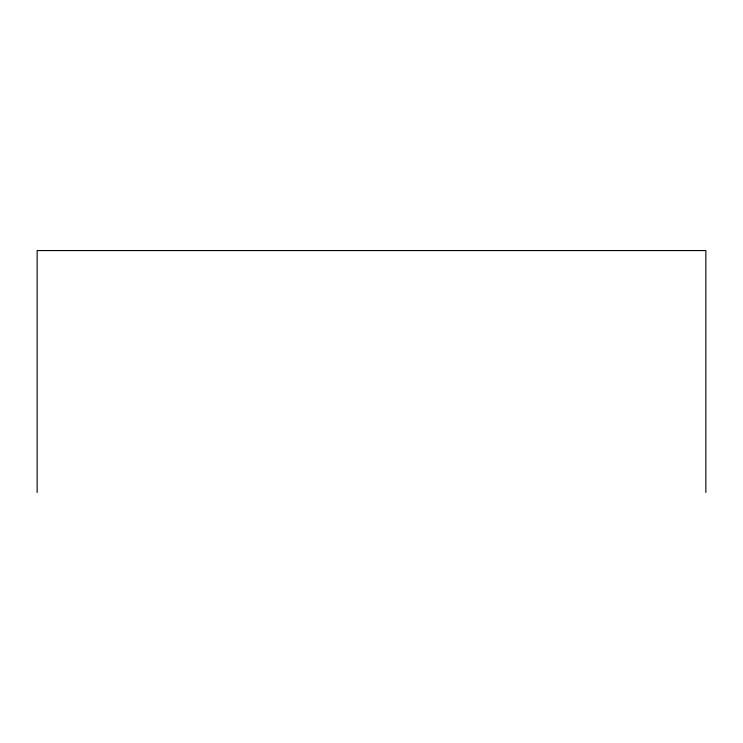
<?xml version="1.0" encoding="UTF-8"?>
<svg xmlns="http://www.w3.org/2000/svg" width="743" height="743" viewBox="0 0 743 743"><rect width="100%" height="100%" fill="white"/><g stroke="black" fill="none" stroke-linecap="round" stroke-linejoin="round"><path stroke-width="1.11" d="M705.85 492.433L705.85 250.567L37.15 250.567L37.15 492.433"/></g></svg>
